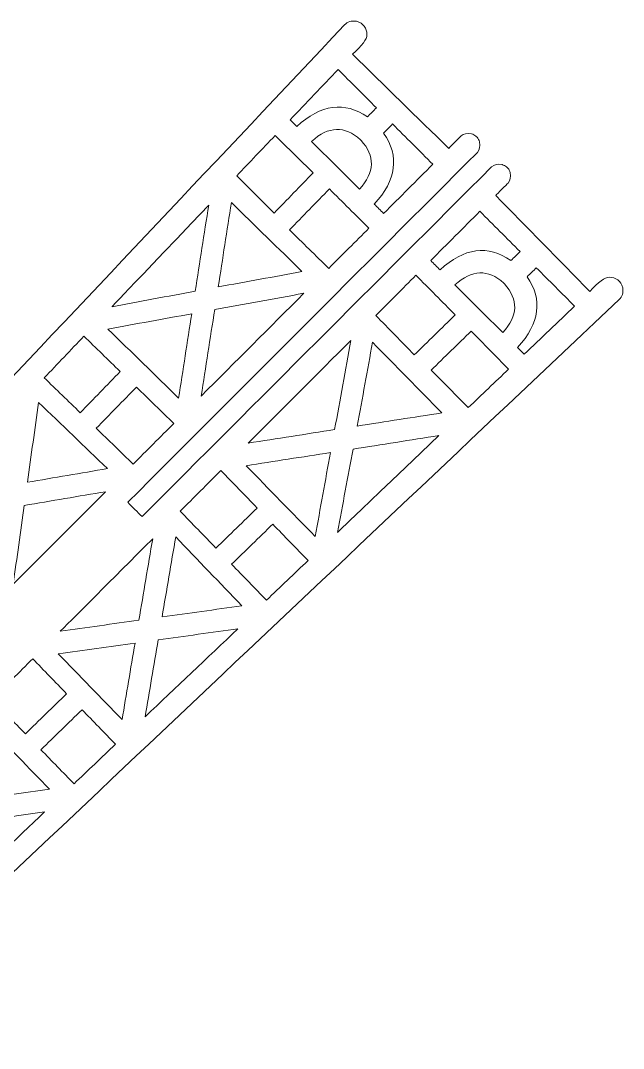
# Model space of a CAD drawing. Header units: inches. Extents: x -28.6 to 20.8, y -14.2 to 28.3.
# Drawn here: x 12.92 to 16.32, y 20.48 to 26.28 of the extents above; entities that cross this region are included whole.
import ezdxf

# ---------------------------------------------------------------- set-up
doc = ezdxf.new("R2010")
doc.units = ezdxf.units.IN
doc.header["$MEASUREMENT"] = 0
doc.layers.add('Layer 1', color=7, linetype='Continuous')

msp = doc.modelspace()

# ---------------------------------------------------------------- linework, layer by layer
at = {"layer": 'Layer 1', "lineweight": 9}
for points in [[(14.7479, 26.2553), (13.3406, 24.7653), (11.9333, 23.2754), (10.526, 21.7854)], [(14.7928, 26.0904), (14.9735, 25.9133), (15.1542, 25.7363), (15.3349, 25.5593)], [(14.5616, 25.5987), (14.6569, 25.6853), (14.7486, 25.6885), (14.8366, 25.6083)], [(15.2454, 25.4698), (15.1697, 25.5455), (15.094, 25.6211), (15.0183, 25.6968)], [(15.3349, 25.5593), (15.3423, 25.5668), (15.3972, 25.6217), (15.4046, 25.6292)], [(15.4952, 25.6222), (15.4937, 25.6239), (15.4915, 25.626), (15.4884, 25.6286)], [(14.5616, 25.5987), (14.6514, 25.5088), (14.7413, 25.419), (14.8311, 25.3291)], [(14.8311, 25.3291), (14.9178, 25.4245), (14.921, 25.5162), (14.8407, 25.6042)], [(14.8366, 25.6083), (14.838, 25.6069), (14.8394, 25.6056), (14.8407, 25.6042)], [(13.5243, 23.5639), (14.1819, 24.2215), (14.8396, 24.8791), (15.4972, 25.5367)], [(13.6049, 23.4833), (14.2624, 24.1407), (14.9199, 24.7982), (15.5773, 25.4556)], [(15.6694, 25.4476), (15.6671, 25.4501), (15.6644, 25.4526), (15.6611, 25.455)], [(15.6003, 25.2939), (15.6077, 25.3014), (15.6626, 25.3563), (15.67, 25.3638)], [(16.1314, 24.7518), (15.9544, 24.9325), (15.7774, 25.1132), (15.6003, 25.2939)], [(15.5108, 25.2044), (15.5865, 25.1287), (15.6622, 25.053), (15.7379, 24.9773)], [(15.3702, 24.79), (15.4655, 24.8767), (15.5572, 24.8799), (15.6453, 24.7997)], [(15.6398, 24.5205), (15.5499, 24.6104), (15.4601, 24.7002), (15.3702, 24.79)], [(15.6398, 24.5205), (15.7264, 24.6158), (15.7296, 24.7075), (15.6494, 24.7955)], [(15.6494, 24.7955), (15.648, 24.7969), (15.6466, 24.7983), (15.6453, 24.7997)], [(16.2964, 24.7068), (14.8064, 23.2995), (13.3164, 21.8923), (11.8264, 20.485)], [(13.6049, 23.4833), (13.5781, 23.5101), (13.5512, 23.537), (13.5243, 23.5639)], [(13.6223, 22.3545), (13.7969, 22.52), (13.9716, 22.6854), (14.1463, 22.8509)], [(14.1463, 22.8509), (13.9962, 22.8301), (13.8462, 22.8093), (13.6961, 22.7885)], [(13.6223, 22.3545), (13.6469, 22.4992), (13.6715, 22.6438), (13.6961, 22.7885)], [(12.9471, 22.2586), (13.0244, 22.334), (13.1018, 22.4094), (13.1792, 22.4847)]]:
    msp.add_open_spline(points, degree=3, dxfattribs=at)
for points, knots in [([(14.7928, 26.0904), (14.8468, 26.1386), (14.8736, 26.175), (14.8736, 26.2001), (14.8736, 26.2001), (14.8736, 26.2382), (14.854, 26.2636), (14.8148, 26.2763), (14.8148, 26.2763), (14.7865, 26.2798), (14.7641, 26.2729), (14.7479, 26.2553)], [0, 0, 0, 0, 0.333333, 0.333333, 0.333333, 0.333333, 0.666667, 0.666667, 0.666667, 0.666667, 1, 1, 1, 1]), ([(14.9269, 25.7883), (14.9101, 25.771), (14.8933, 25.7537), (14.8765, 25.7364), (14.8765, 25.7364), (14.7474, 25.8255), (14.6145, 25.8076), (14.4776, 25.6826), (14.4776, 25.6826), (14.4651, 25.6952), (14.4525, 25.7077), (14.44, 25.7203), (14.44, 25.7203), (14.5303, 25.815), (14.6205, 25.9097), (14.7108, 26.0044), (14.7108, 26.0044), (14.7829, 25.9323), (14.8549, 25.8603), (14.9269, 25.7883)], [0, 0, 0, 0, 0.2, 0.2, 0.2, 0.2, 0.4, 0.4, 0.4, 0.4, 0.6, 0.6, 0.6, 0.6, 0.8, 0.8, 0.8, 0.8, 1, 1, 1, 1]), ([(15.2454, 25.4698), (15.1529, 25.3773), (15.0605, 25.2848), (14.968, 25.1923), (14.968, 25.1923), (14.9503, 25.2099), (14.9327, 25.2276), (14.9151, 25.2452), (14.9151, 25.2452), (15.0402, 25.381), (15.0579, 25.5143), (14.968, 25.6452), (14.968, 25.6452), (14.9848, 25.6624), (15.0016, 25.6796), (15.0183, 25.6968)], [0, 0, 0, 0, 0.25, 0.25, 0.25, 0.25, 0.5, 0.5, 0.5, 0.5, 0.75, 0.75, 0.75, 0.75, 1, 1, 1, 1]), ([(14.1391, 25.4046), (14.2093, 25.3345), (14.2794, 25.2643), (14.3495, 25.1942), (14.3495, 25.1942), (14.4232, 25.27), (14.4968, 25.3457), (14.5704, 25.4215), (14.5704, 25.4215), (14.4988, 25.4916), (14.4272, 25.5617), (14.3556, 25.6318), (14.3556, 25.6318), (14.2834, 25.5561), (14.2113, 25.4803), (14.1391, 25.4046)], [0, 0, 0, 0, 0.25, 0.25, 0.25, 0.25, 0.5, 0.5, 0.5, 0.5, 0.75, 0.75, 0.75, 0.75, 1, 1, 1, 1]), ([(15.4884, 25.6286), (15.4812, 25.6341), (15.4728, 25.6385), (15.4633, 25.6416), (15.4633, 25.6416), (15.4387, 25.646), (15.4194, 25.6417), (15.4046, 25.6292)], [0, 0, 0, 0, 0.5, 0.5, 0.5, 0.5, 1, 1, 1, 1]), ([(15.4952, 25.6222), (15.5013, 25.6147), (15.5062, 25.6057), (15.5095, 25.5954), (15.5095, 25.5954), (15.5139, 25.5708), (15.5097, 25.5515), (15.4972, 25.5367)], [0, 0, 0, 0, 0.5, 0.5, 0.5, 0.5, 1, 1, 1, 1]), ([(15.6611, 25.455), (15.6539, 25.4605), (15.6455, 25.4649), (15.636, 25.468), (15.636, 25.468), (15.6114, 25.4724), (15.5921, 25.4681), (15.5773, 25.4556)], [0, 0, 0, 0, 0.5, 0.5, 0.5, 0.5, 1, 1, 1, 1]), ([(15.6694, 25.4476), (15.6749, 25.4404), (15.6793, 25.432), (15.6823, 25.4225), (15.6823, 25.4225), (15.6868, 25.3979), (15.6825, 25.3786), (15.67, 25.3638)], [0, 0, 0, 0, 0.5, 0.5, 0.5, 0.5, 1, 1, 1, 1]), ([(14.6585, 24.8829), (14.5845, 24.9551), (14.5104, 25.0273), (14.4364, 25.0995), (14.4364, 25.0995), (14.5115, 25.1766), (14.5866, 25.2537), (14.6617, 25.3308), (14.6617, 25.3308), (14.7361, 25.2569), (14.8104, 25.183), (14.8847, 25.1091), (14.8847, 25.1091), (14.8093, 25.0337), (14.7339, 24.9583), (14.6585, 24.8829)], [0, 0, 0, 0, 0.25, 0.25, 0.25, 0.25, 0.5, 0.5, 0.5, 0.5, 0.75, 0.75, 0.75, 0.75, 1, 1, 1, 1]), ([(13.9809, 25.2388), (13.4355, 24.6668), (13.4355, 24.6668), (13.4355, 24.6668), (13.4355, 24.6668), (13.5921, 24.696), (13.7487, 24.7251), (13.9053, 24.7542), (13.9053, 24.7542), (13.9305, 24.9157), (13.9557, 25.0773), (13.9809, 25.2388)], [0, 0, 0, 0, 0.333333, 0.333333, 0.333333, 0.333333, 0.666667, 0.666667, 0.666667, 0.666667, 1, 1, 1, 1]), ([(14.109, 25.2544), (14.2418, 25.1245), (14.3745, 24.9945), (14.5073, 24.8645), (14.5073, 24.8645), (14.3498, 24.8357), (14.1922, 24.807), (14.0347, 24.7783), (14.0347, 24.7783), (14.0595, 24.937), (14.0843, 25.0957), (14.109, 25.2544)], [0, 0, 0, 0, 0.333333, 0.333333, 0.333333, 0.333333, 0.666667, 0.666667, 0.666667, 0.666667, 1, 1, 1, 1]), ([(15.5108, 25.2044), (15.4183, 25.1119), (15.3258, 25.0194), (15.2334, 24.9269), (15.2334, 24.9269), (15.251, 24.9093), (15.2686, 24.8916), (15.2863, 24.874), (15.2863, 24.874), (15.422, 24.9992), (15.5554, 25.0168), (15.6863, 24.927), (15.6863, 24.927), (15.7035, 24.9437), (15.7207, 24.9605), (15.7379, 24.9773)], [0, 0, 0, 0, 0.25, 0.25, 0.25, 0.25, 0.5, 0.5, 0.5, 0.5, 0.75, 0.75, 0.75, 0.75, 1, 1, 1, 1]), ([(15.8293, 24.8859), (15.812, 24.8691), (15.7947, 24.8523), (15.7775, 24.8354), (15.7775, 24.8354), (15.8666, 24.7064), (15.8487, 24.5734), (15.7237, 24.4366), (15.7237, 24.4366), (15.7363, 24.424), (15.7488, 24.4115), (15.7614, 24.3989), (15.7614, 24.3989), (15.856, 24.4892), (15.9507, 24.5795), (16.0454, 24.6698), (16.0454, 24.6698), (15.9734, 24.7418), (15.9014, 24.8138), (15.8293, 24.8859)], [0, 0, 0, 0, 0.2, 0.2, 0.2, 0.2, 0.4, 0.4, 0.4, 0.4, 0.6, 0.6, 0.6, 0.6, 0.8, 0.8, 0.8, 0.8, 1, 1, 1, 1]), ([(14.9239, 24.6175), (14.9961, 24.5434), (15.0683, 24.4694), (15.1405, 24.3953), (15.1405, 24.3953), (15.2176, 24.4704), (15.2947, 24.5455), (15.3718, 24.6206), (15.3718, 24.6206), (15.2979, 24.695), (15.2241, 24.7693), (15.1502, 24.8437), (15.1502, 24.8437), (15.0748, 24.7683), (14.9994, 24.6929), (14.9239, 24.6175)], [0, 0, 0, 0, 0.25, 0.25, 0.25, 0.25, 0.5, 0.5, 0.5, 0.5, 0.75, 0.75, 0.75, 0.75, 1, 1, 1, 1]), ([(16.1314, 24.7518), (16.1796, 24.8058), (16.216, 24.8325), (16.2412, 24.8326), (16.2412, 24.8326), (16.2793, 24.8326), (16.3047, 24.813), (16.3174, 24.7737), (16.3174, 24.7737), (16.3209, 24.7454), (16.314, 24.7231), (16.2964, 24.7068)], [0, 0, 0, 0, 0.333333, 0.333333, 0.333333, 0.333333, 0.666667, 0.666667, 0.666667, 0.666667, 1, 1, 1, 1]), ([(13.9386, 24.1629), (14.1317, 24.356), (14.3248, 24.5491), (14.5179, 24.7422), (14.5179, 24.7422), (14.3502, 24.7116), (14.1825, 24.6811), (14.0148, 24.6505), (14.0148, 24.6505), (13.9894, 24.488), (13.964, 24.3254), (13.9386, 24.1629)], [0, 0, 0, 0, 0.333333, 0.333333, 0.333333, 0.333333, 0.666667, 0.666667, 0.666667, 0.666667, 1, 1, 1, 1]), ([(13.8111, 24.1507), (13.6783, 24.2807), (13.5456, 24.4107), (13.4128, 24.5407), (13.4128, 24.5407), (13.5704, 24.5694), (13.7279, 24.5981), (13.8854, 24.6269), (13.8854, 24.6269), (13.8606, 24.4681), (13.8359, 24.3094), (13.8111, 24.1507)], [0, 0, 0, 0, 0.333333, 0.333333, 0.333333, 0.333333, 0.666667, 0.666667, 0.666667, 0.666667, 1, 1, 1, 1]), ([(15.4457, 24.0981), (15.3755, 24.1682), (15.3054, 24.2383), (15.2353, 24.3085), (15.2353, 24.3085), (15.311, 24.3821), (15.3868, 24.4557), (15.4625, 24.5293), (15.4625, 24.5293), (15.5326, 24.4577), (15.6027, 24.3861), (15.6728, 24.3145), (15.6728, 24.3145), (15.5971, 24.2424), (15.5214, 24.1702), (15.4457, 24.0981)], [0, 0, 0, 0, 0.25, 0.25, 0.25, 0.25, 0.5, 0.5, 0.5, 0.5, 0.75, 0.75, 0.75, 0.75, 1, 1, 1, 1]), ([(13.256, 24.0691), (13.1884, 24.1347), (13.1208, 24.2003), (13.0532, 24.2658), (13.0532, 24.2658), (13.1277, 24.344), (13.2022, 24.4222), (13.2767, 24.5003), (13.2767, 24.5003), (13.3451, 24.434), (13.4134, 24.3677), (13.4817, 24.3014), (13.4817, 24.3014), (13.4065, 24.224), (13.3312, 24.1465), (13.256, 24.0691)], [0, 0, 0, 0, 0.25, 0.25, 0.25, 0.25, 0.5, 0.5, 0.5, 0.5, 0.75, 0.75, 0.75, 0.75, 1, 1, 1, 1]), ([(14.204, 23.8975), (14.3971, 24.0906), (14.5902, 24.2837), (14.7833, 24.4768), (14.7833, 24.4768), (14.7527, 24.3091), (14.7221, 24.1414), (14.6915, 23.9737), (14.6915, 23.9737), (14.529, 23.9483), (14.3665, 23.9229), (14.204, 23.8975)], [0, 0, 0, 0, 0.333333, 0.333333, 0.333333, 0.333333, 0.666667, 0.666667, 0.666667, 0.666667, 1, 1, 1, 1]), ([(15.2955, 24.068), (15.1655, 24.2007), (15.0355, 24.3335), (14.9055, 24.4662), (14.9055, 24.4662), (14.8768, 24.3087), (14.8481, 24.1512), (14.8193, 23.9936), (14.8193, 23.9936), (14.9781, 24.0184), (15.1368, 24.0432), (15.2955, 24.068)], [0, 0, 0, 0, 0.333333, 0.333333, 0.333333, 0.333333, 0.666667, 0.666667, 0.666667, 0.666667, 1, 1, 1, 1]), ([(13.5549, 23.7792), (13.4856, 23.8465), (13.4162, 23.9137), (13.3469, 23.981), (13.3469, 23.981), (13.4222, 24.0583), (13.4975, 24.1356), (13.5729, 24.213), (13.5729, 24.213), (13.6432, 24.1447), (13.7135, 24.0765), (13.7839, 24.0082), (13.7839, 24.0082), (13.7075, 23.9319), (13.6312, 23.8556), (13.5549, 23.7792)], [0, 0, 0, 0, 0.25, 0.25, 0.25, 0.25, 0.5, 0.5, 0.5, 0.5, 0.75, 0.75, 0.75, 0.75, 1, 1, 1, 1]), ([(13.4098, 23.7538), (13.2803, 23.8782), (13.1508, 24.0027), (13.0213, 24.1271), (13.0213, 24.1271), (13.0004, 23.9771), (12.9795, 23.827), (12.9585, 23.677), (12.9585, 23.677), (13.109, 23.7026), (13.2594, 23.7282), (13.4098, 23.7538)], [0, 0, 0, 0, 0.333333, 0.333333, 0.333333, 0.333333, 0.666667, 0.666667, 0.666667, 0.666667, 1, 1, 1, 1]), ([(15.2799, 23.9399), (14.7079, 23.3945), (14.7079, 23.3945), (14.7079, 23.3945), (14.7079, 23.3945), (14.737, 23.551), (14.7661, 23.7076), (14.7953, 23.8642), (14.7953, 23.8642), (14.9568, 23.8894), (15.1184, 23.9146), (15.2799, 23.9399)], [0, 0, 0, 0, 0.333333, 0.333333, 0.333333, 0.333333, 0.666667, 0.666667, 0.666667, 0.666667, 1, 1, 1, 1]), ([(14.1918, 23.77), (14.3217, 23.6373), (14.4517, 23.5045), (14.5817, 23.3718), (14.5817, 23.3718), (14.6105, 23.5293), (14.6392, 23.6868), (14.6679, 23.8443), (14.6679, 23.8443), (14.5092, 23.8196), (14.3505, 23.7948), (14.1918, 23.77)], [0, 0, 0, 0, 0.333333, 0.333333, 0.333333, 0.333333, 0.666667, 0.666667, 0.666667, 0.666667, 1, 1, 1, 1]), ([(13.8203, 23.5138), (13.8876, 23.4445), (13.9548, 23.3751), (14.022, 23.3058), (14.022, 23.3058), (14.0994, 23.3811), (14.1767, 23.4565), (14.254, 23.5318), (14.254, 23.5318), (14.1858, 23.6021), (14.1175, 23.6725), (14.0493, 23.7428), (14.0493, 23.7428), (13.973, 23.6665), (13.8966, 23.5901), (13.8203, 23.5138)], [0, 0, 0, 0, 0.25, 0.25, 0.25, 0.25, 0.5, 0.5, 0.5, 0.5, 0.75, 0.75, 0.75, 0.75, 1, 1, 1, 1]), ([(12.8784, 23.1028), (12.9787, 23.203), (13.1524, 23.3767), (13.3995, 23.6238), (13.3995, 23.6238), (13.2464, 23.5979), (13.0933, 23.572), (12.9403, 23.5461), (12.9403, 23.5461), (12.9196, 23.3983), (12.899, 23.2505), (12.8784, 23.1028)], [0, 0, 0, 0, 0.333333, 0.333333, 0.333333, 0.333333, 0.666667, 0.666667, 0.666667, 0.666667, 1, 1, 1, 1]), ([(14.1102, 23.2149), (14.1757, 23.1473), (14.2413, 23.0797), (14.3069, 23.0121), (14.3069, 23.0121), (14.3851, 23.0866), (14.4632, 23.1612), (14.5414, 23.2357), (14.5414, 23.2357), (14.4751, 23.304), (14.4088, 23.3723), (14.3425, 23.4407), (14.3425, 23.4407), (14.265, 23.3654), (14.1876, 23.2902), (14.1102, 23.2149)], [0, 0, 0, 0, 0.25, 0.25, 0.25, 0.25, 0.5, 0.5, 0.5, 0.5, 0.75, 0.75, 0.75, 0.75, 1, 1, 1, 1]), ([(13.1438, 22.8373), (13.2441, 22.9376), (13.4178, 23.1113), (13.6649, 23.3584), (13.6649, 23.3584), (13.639, 23.2054), (13.6131, 23.0523), (13.5872, 22.8992), (13.5872, 22.8992), (13.4394, 22.8786), (13.2916, 22.858), (13.1438, 22.8373)], [0, 0, 0, 0, 0.333333, 0.333333, 0.333333, 0.333333, 0.666667, 0.666667, 0.666667, 0.666667, 1, 1, 1, 1]), ([(13.7949, 23.3687), (13.9193, 23.2393), (14.0437, 23.1098), (14.1681, 22.9803), (14.1681, 22.9803), (14.0181, 22.9593), (13.8681, 22.9384), (13.7181, 22.9175), (13.7181, 22.9175), (13.7437, 23.0679), (13.7693, 23.2183), (13.7949, 23.3687)], [0, 0, 0, 0, 0.333333, 0.333333, 0.333333, 0.333333, 0.666667, 0.666667, 0.666667, 0.666667, 1, 1, 1, 1]), ([(13.1321, 22.7103), (13.2521, 22.5864), (13.3722, 22.4626), (13.4923, 22.3387), (13.4923, 22.3387), (13.5167, 22.4826), (13.541, 22.6265), (13.5654, 22.7704), (13.5654, 22.7704), (13.4209, 22.7504), (13.2765, 22.7303), (13.1321, 22.7103)], [0, 0, 0, 0, 0.333333, 0.333333, 0.333333, 0.333333, 0.666667, 0.666667, 0.666667, 0.666667, 1, 1, 1, 1]), ([(13.1792, 22.4848), (13.1155, 22.5504), (13.0519, 22.6161), (12.9883, 22.6818), (12.9883, 22.6818), (12.9117, 22.6053), (12.8352, 22.5287), (12.7586, 22.4521), (12.7586, 22.4521), (12.8214, 22.3876), (12.8843, 22.3231), (12.9471, 22.2586)], [0, 0, 0, 0, 0.333333, 0.333333, 0.333333, 0.333333, 0.666667, 0.666667, 0.666667, 0.666667, 1, 1, 1, 1]), ([(13.2664, 22.3948), (13.3293, 22.3298), (13.3922, 22.2649), (13.4551, 22.1999), (13.4551, 22.1999), (13.3772, 22.1256), (13.2992, 22.0513), (13.2213, 21.977), (13.2213, 21.977), (13.1589, 22.0411), (13.0966, 22.1051), (13.0342, 22.1691), (13.0342, 22.1691), (13.1116, 22.2443), (13.189, 22.3195), (13.2664, 22.3948)], [0, 0, 0, 0, 0.25, 0.25, 0.25, 0.25, 0.5, 0.5, 0.5, 0.5, 0.75, 0.75, 0.75, 0.75, 1, 1, 1, 1]), ([(12.7297, 22.3105), (12.7053, 22.1689), (12.6808, 22.0273), (12.6564, 21.8857), (12.6564, 21.8857), (12.7986, 21.9058), (12.9409, 21.9259), (13.0832, 21.9461), (13.0832, 21.9461), (12.9654, 22.0675), (12.8476, 22.189), (12.7297, 22.3105)], [0, 0, 0, 0, 0.333333, 0.333333, 0.333333, 0.333333, 0.666667, 0.666667, 0.666667, 0.666667, 1, 1, 1, 1]), ([(12.5638, 21.3501), (12.7276, 21.5063), (12.8915, 21.6625), (13.0553, 21.8187), (13.0553, 21.8187), (12.9149, 21.798), (12.7745, 21.7773), (12.6341, 21.7566), (12.6341, 21.7566), (12.6106, 21.6211), (12.5872, 21.4856), (12.5638, 21.3501)], [0, 0, 0, 0, 0.333333, 0.333333, 0.333333, 0.333333, 0.666667, 0.666667, 0.666667, 0.666667, 1, 1, 1, 1])]:
    msp.add_open_spline(points, degree=3, knots=knots, dxfattribs=at)

doc.saveas('drawing.dxf')
